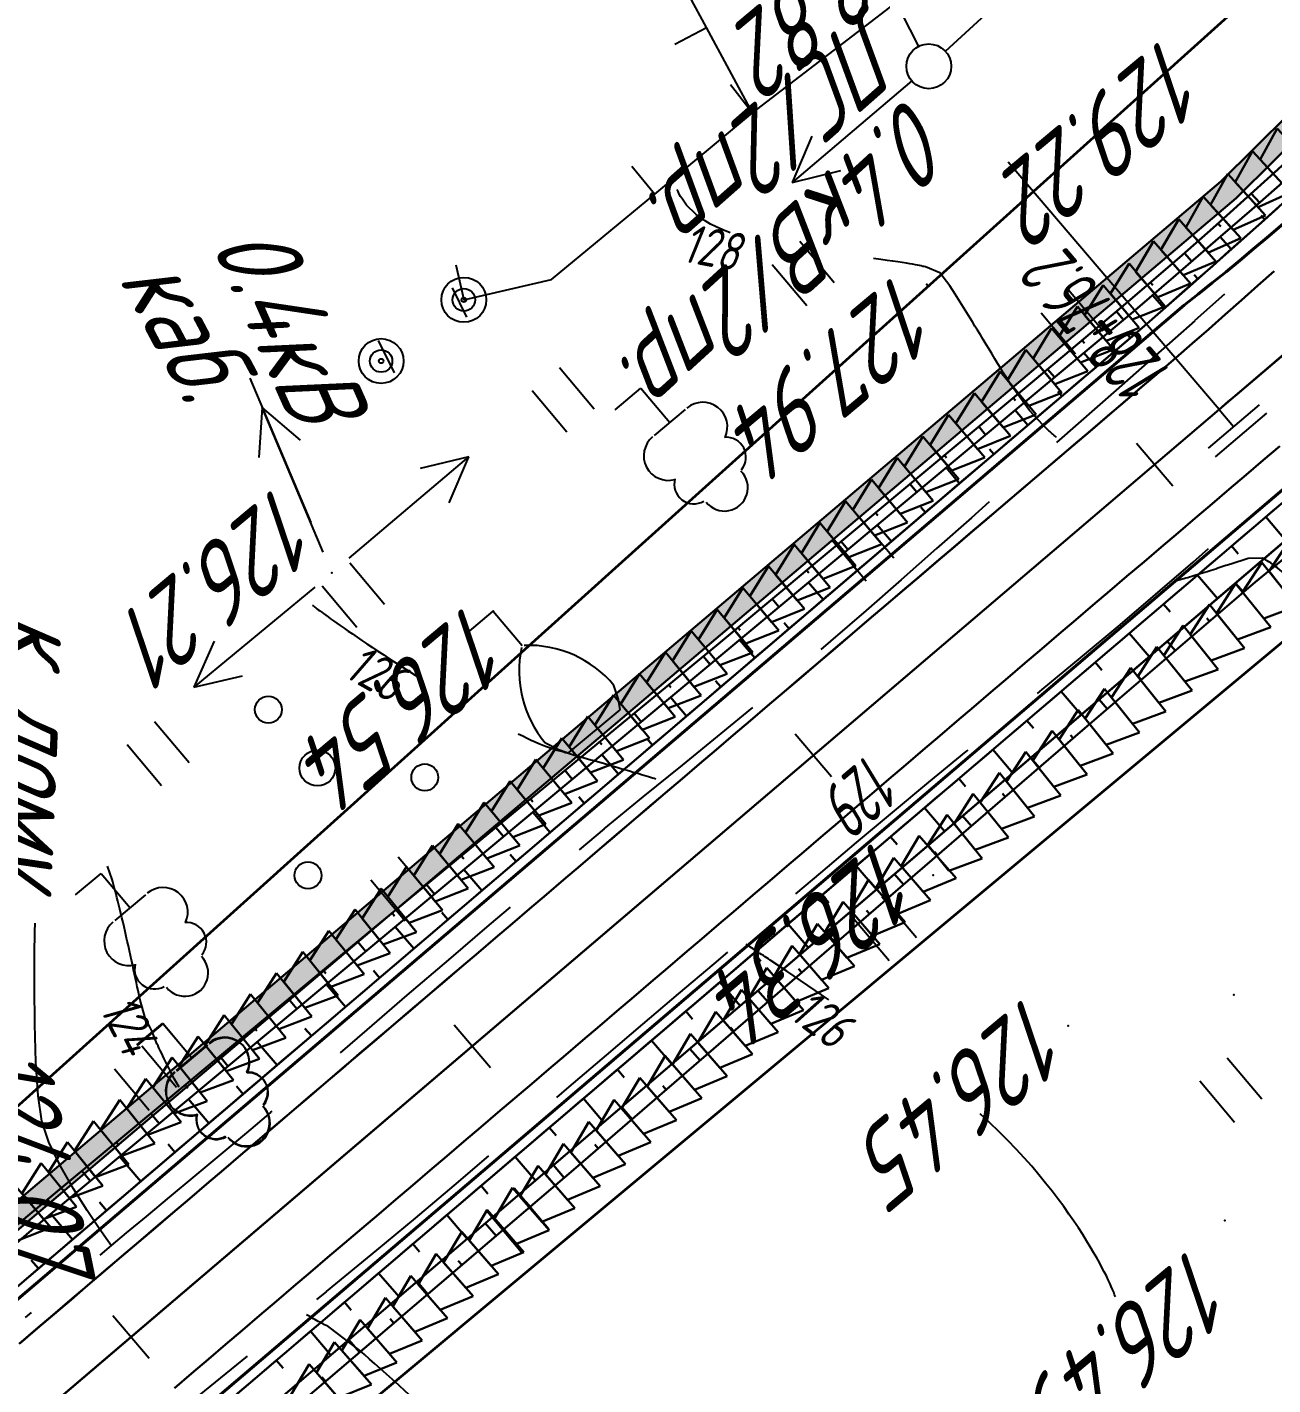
# Model space of a CAD drawing. Header units: millimetres. Extents: x -698 to 8131, y -704 to 4503.
# Drawn here: x 7897.4 to 7952.9, y -456.7 to -396.1 of the extents above; entities that cross this region are included whole.
import ezdxf

# ---------------------------------------------------------------- set-up
doc = ezdxf.new("R2010")
doc.units = ezdxf.units.MM
doc.linetypes.add('CONTI', pattern=[0])
for name, color, linetype, lineweight in [('10', 1, 'Continuous', 35), ('КОПИЯ_ОСЬ_13_ОТКОСЫ', 7, 'Continuous', 30), ('КОПИЯ_ОСЬ_ОТКОСЫ', 7, 'Continuous', 30), ('Огражд-перила', 1, 'ограждение2', 40), ('ОСЬ_ВЕРХ_ПОКРЫТИЯ_ГРАНИЦЫ_ПОЛОС', 7, 'Continuous', 30), ('ОСЬ_ВЕРХ_ПОКРЫТИЯ_ОСЬ', 1, 'Continuous', 30), ('Тротуар', 40, 'Continuous', 35)]:
    doc.layers.add(name, color=color, linetype=linetype, lineweight=lineweight)
for name, color, linetype in [('GOR_BDEFAULT', 212, 'CONTI'), ('NAD_MDEFAULT', 7, 'CONTI'), ('PI_OTDEFAULT', 172, 'CONTI'), ('PI_TTDEFAULT', 5, 'CONTI'), ('SIT_LDEFAULT', 7, 'CONTI'), ('USLZNDEFAULT', 7, 'CONTI'), ('канава', 7, 'Continuous'), ('ОСЬ_ВЕРХ_ПОКРЫТИЯ_ПИКЕТЫ', 1, 'Continuous'), ('ОСЬ_ВЕРХ_ПОКРЫТИЯ_РАЗБИВКА_КРИВ', 1, 'Continuous'), ('разметка', 7, 'Continuous')]:
    doc.layers.add(name, color=color, linetype=linetype)
doc.layers.get('КОПИЯ_ОСЬ_ОТКОСЫ').off()
doc.styles.add('eskd', font='isocpeui.ttf', dxfattribs={"width": 1.2})
doc.styles.add('SHRFT', font='isocpeui.ttf', dxfattribs={"width": 3.5})
doc.styles.get("Standard").update_dxf_attribs({"font": 'isocpeui.ttf'})
doc.linetypes.add('ограждение2', pattern='A,0.25,-0.1,[132,ltypeshp.shx,S=0.1,R=0,X=-0.1,Y=0],-0.1,1', length=1.45)

# ---------------------------------------------------------------- blocks, each defined once
blk = doc.blocks.new('BL_2011')
at = {"color": 0}
for p, q in [((0, 0), (0, 2.4)), ((1.6, 0), (1.6, 2.4))]:
    blk.add_line(p, q, dxfattribs=at)
blk = doc.blocks.new('BL_104')
at = {"color": 0}
for p, q in [((-0.9, 2), (0.9, 2)), ((0, 0), (0, 2)), ((1.5, 0), (0, 0))]:
    blk.add_line(p, q, dxfattribs=at)
for centre, radius, start, end in [((0, 5.8), 1.04, 358, 185), ((-0.94, 4.8), 0.88, 100, 235), ((0.94, 4.8), 0.88, 305, 80), ((-1, 3.1), 1.1, 115, 270), ((1, 3.1), 1.1, 270, 65)]:
    blk.add_arc(centre, radius, start, end, dxfattribs=at)
blk = doc.blocks.new('BL_172')
at = {"color": 0}
for centre, radius in [((0, 3.4), 0.6), ((0, 0), 0.8), ((-3.4, -3.4), 0.6), ((3.4, -3.4), 0.6)]:
    blk.add_circle(centre, radius, dxfattribs=at)
blk = doc.blocks.new('BL_107_1')
at = {"color": 0}
for p, q in [((-1.74, 6.6), (-1.5, 7)), ((-1.5, 7), (1.5, 7)), ((1.74, 6.6), (1.5, 7)), ((-1.98, 6), (-1.74, 6.6)), ((1.98, 6), (1.74, 6.6)), ((0, 0), (0, 2)), ((1.5, 0), (0, 0))]:
    blk.add_line(p, q, dxfattribs=at)
for centre, start, end in [((3, 6), 180, 232), ((-3, 6), 308, 0)]:
    blk.add_arc(centre, 5, start, end, dxfattribs=at)
blk = doc.blocks.new('BL_22')
at = {"color": 0}
for radius in [1, 0.5, 0.1]:
    blk.add_circle((0, 0), radius, dxfattribs=at)
blk = doc.blocks.new('BL_20')
at = {"color": 0}
blk.add_circle((0, 0), 1, dxfattribs=at)
blk = doc.blocks.new('6')
at = {"layer": 'канава', "color": 5, "linetype": 'Continuous', "lineweight": 30}
for p, q in [((-1.5, -1.25), (-1.5, 1.25)), ((0, 0.75), (-1.5, 1.25)), ((0, 0.75), (0, -0.75)), ((0, -0.75), (-1.5, -1.25))]:
    blk.add_line(p, q, dxfattribs=at)
blk = doc.blocks.new('*U54')
at = {"layer": 'КОПИЯ_ОСЬ_13_ОТКОСЫ'}
for points in [[(266.245, -653.094), (265.568, -653.84), (264.885, -654.58), (264.196, -655.315), (263.501, -656.045), (262.573, -657.002), (261.635, -657.951), (260.689, -658.89), (259.742, -659.815), (258.786, -660.732), (257.824, -661.641), (256.378, -662.982), (254.919, -664.309), (252.041, -666.856), (249.167, -669.33), (248.447, -669.941), (247.007, -671.155), (245.567, -672.36), (243.51, -674.071), (241.658, -675.606), (193.135, -717.03), (162.644, -742.92)], [(242.063, -676.08), (239.119, -678.485), (231.529, -684.996), (223.956, -691.527), (208.827, -704.608), (178.393, -730.565)], [(238.597, -678.932), (238.244, -678.52)], [(237.078, -680.233), (236.96, -680.096)], [(235.559, -681.535), (235.201, -681.118)], [(234.041, -682.837), (233.922, -682.698)], [(232.524, -684.141), (232.159, -683.715)], [(231.008, -685.445), (230.886, -685.303)], [(229.492, -686.75), (229.116, -686.313)], [(227.977, -688.055), (227.852, -687.91)], [(226.463, -689.362), (226.073, -688.91)], [(224.949, -690.669), (224.819, -690.518)], [(223.436, -691.977), (223.031, -691.508)], [(221.923, -693.285), (221.788, -693.129)], [(220.41, -694.593), (219.988, -694.105)], [(218.897, -695.901), (218.757, -695.738)], [(217.385, -697.209), (216.946, -696.702)], [(215.872, -698.517), (215.726, -698.348)], [(214.359, -699.825), (213.904, -699.299)], [(212.846, -701.133), (212.694, -700.958)], [(211.333, -702.442), (210.862, -701.897)], [(209.82, -703.75), (209.663, -703.568)], [(208.304, -705.054), (207.823, -704.491)], [(206.782, -706.352), (206.622, -706.164)], [(205.261, -707.65), (204.781, -707.088)], [(203.739, -708.948), (203.579, -708.76)], [(202.217, -710.246), (201.739, -709.685)], [(200.696, -711.543), (200.536, -711.357)], [(199.174, -712.841), (198.697, -712.282)], [(197.652, -714.139), (197.493, -713.953)]]:
    blk.add_lwpolyline(points, dxfattribs=at)
blk = doc.blocks.new('*U57')
at = {"layer": 'КОПИЯ_ОСЬ_13_ОТКОСЫ'}
for points in [[(279.252, -662.167), (276.655, -664.8), (273.974, -667.243), (271.244, -669.667), (269.864, -670.874), (268.476, -672.08), (266.476, -673.805), (264.66, -675.367), (215.653, -716.223), (165.16, -759.961)], [(278.076, -662.264), (276.186, -664.29), (273.552, -666.77), (270.867, -669.234), (269.508, -670.462), (268.14, -671.689), (266.764, -672.917), (264.343, -674.995), (261.433, -677.44), (246.075, -690.252), (230.647, -702.983), (215.275, -715.78), (199.992, -728.682)], [(269.845, -670.157), (270.215, -670.567)], [(268.358, -671.494), (268.481, -671.631)], [(266.866, -672.826), (267.19, -673.189)], [(265.35, -674.131), (265.456, -674.254)], [(263.828, -675.428), (264.14, -675.8)], [(262.297, -676.714), (262.401, -676.838)], [(260.763, -677.999), (261.067, -678.362)], [(259.228, -679.28), (259.329, -679.401)], [(257.692, -680.561), (257.994, -680.924)], [(256.156, -681.842), (256.257, -681.963)], [(254.62, -683.123), (254.922, -683.485)], [(253.085, -684.405), (253.185, -684.525)], [(251.549, -685.686), (251.85, -686.046)], [(250.013, -686.967), (250.113, -687.087)], [(248.477, -688.248), (248.777, -688.608)], [(246.942, -689.529), (247.042, -689.649)], [(245.403, -690.807), (245.703, -691.171)], [(243.86, -692.08), (243.96, -692.201)], [(242.318, -693.353), (242.631, -693.732)], [(240.775, -694.626), (240.879, -694.752)], [(239.232, -695.899), (239.558, -696.294)], [(237.69, -697.172), (237.798, -697.303)], [(236.147, -698.444), (236.486, -698.855)], [(234.604, -699.717), (234.717, -699.854)], [(233.062, -700.99), (233.414, -701.417)], [(231.519, -702.263), (231.636, -702.405)], [(229.979, -703.539), (230.343, -703.976)], [(228.442, -704.819), (228.563, -704.964)], [(226.905, -706.098), (227.271, -706.538)], [(225.368, -707.378), (225.49, -707.524)], [(223.831, -708.657), (224.198, -709.099)], [(222.293, -709.937), (222.416, -710.084)], [(220.756, -711.217), (221.126, -711.661)], [(219.219, -712.496), (219.342, -712.644)], [(217.682, -713.776), (218.054, -714.222)], [(216.145, -715.055), (216.269, -715.204)]]:
    blk.add_lwpolyline(points, dxfattribs=at)

msp = doc.modelspace()

# ---------------------------------------------------------------- hatches: boundary and pattern name
at = {"layer": 'Тротуар', "lineweight": 30, "ltscale": 7}
msp.add_hatch(color=256, dxfattribs=at).paths.add_polyline_path([(7979.639, -298.1), (7978.665, -298.325), (7983.589, -319.711), (7984.984, -331.282), (7984.279, -348.877), (7979.817, -365.583), (7965.964, -387.707), (7950.598, -402.987), (7894.383, -450.604), (7843.734, -494.517), (7844.701, -495.003), (7895.033, -451.364), (7951.274, -403.724), (7966.675, -388.456), (7980.744, -365.987), (7985.295, -348.95), (7985.986, -331.241), (7984.576, -319.538)])

# ---------------------------------------------------------------- linework, layer by layer
at = {"layer": '10'}
for points in [[(7777.275, -561.382), (7779.235, -563.922), (7804.995, -544.202), (7801.735, -540.062), (7827.925, -519.342), (7830.075, -522.142), (7880.365, -480.112), (7888.765, -477.362), (7981.265, -400.242), (7996.105, -379.532), (8005.275, -357.472), (8007.615, -334.042), (8006.055, -312.952), (7993.635, -264.502)], [(7801.735, -540.062), (7827.925, -519.342), (7830.075, -522.142), (7880.365, -480.112), (7888.765, -477.362), (7981.265, -400.242), (7996.105, -379.532), (8005.275, -357.472), (8007.615, -334.042), (8006.055, -312.952)], [(7979.805, -321.222), (7971.075, -330.472), (7975.975, -333.902), (7980.045, -344.882), (7974.835, -356.852), (7975.845, -360.712), (7964.925, -382.972), (7873.845, -465.012), (7802.365, -526.162)], [(7975.845, -360.712), (7964.925, -382.972), (7873.845, -465.012), (7802.365, -526.162), (7782.805, -543.732), (7781.165, -545.212), (7775.065, -553.902), (7772.415, -560.052), (7756.235, -553.832), (7709.585, -595.872), (7707.175, -597.812), (7721.345, -610.022), (7724.195, -606.932), (7731.065, -600.732), (7731.065, -600.732), (7773.955, -564.292), (7777.275, -561.382)]]:
    msp.add_lwpolyline(points, dxfattribs=at)
at = {"layer": 'GOR_BDEFAULT', "color": 212, "flags": 128}
for points, elevation in [([(7928.709, -405.27), (7928.389, -405.14), (7928.089, -405.01), (7927.829, -404.88), (7927.589, -404.74), (7927.379, -404.59), (7927.199, -404.45), (7927.039, -404.31), (7926.889, -404.17), (7926.769, -404.03), (7926.669, -403.9), (7926.579, -403.77), (7926.499, -403.65), (7926.439, -403.54), (7926.389, -403.43), (7926.339, -403.34)], 128), ([(7943.269, -414.4), (7943.239, -414.38), (7943.209, -414.35), (7943.169, -414.32), (7943.139, -414.29), (7943.099, -414.26), (7943.059, -414.22), (7943.019, -414.18), (7942.969, -414.14), (7942.929, -414.1), (7942.879, -414.06), (7942.839, -414.01), (7942.789, -413.97), (7942.749, -413.93), (7942.699, -413.88), (7942.649, -413.84), (7942.059, -413.2), (7941.239, -412.07), (7941.139, -411.9), (7941.029, -411.72), (7940.909, -411.53), (7940.779, -411.33), (7940.649, -411.12), (7940.519, -410.9), (7940.389, -410.68), (7940.259, -410.46), (7940.129, -410.25), (7939.999, -410.03), (7939.869, -409.82), (7939.749, -409.62), (7939.629, -409.43), (7939.519, -409.24), (7939.419, -409.08), (7938.749, -408), (7938.509, -407.63), (7938.069, -407.05), (7937.419, -406.79), (7937.359, -406.78), (7937.299, -406.77), (7937.229, -406.75), (7937.159, -406.73), (7937.069, -406.72), (7936.969, -406.7), (7936.849, -406.67), (7936.719, -406.65), (7936.569, -406.63), (7936.389, -406.6), (7936.189, -406.57), (7935.969, -406.54), (7935.709, -406.5), (7935.429, -406.46), (7935.109, -406.42)], 128), ([(7959.069, -425.46), (7958.659, -425.02), (7958.259, -424.6), (7957.859, -424.21), (7957.469, -423.83), (7957.099, -423.48), (7956.739, -423.15), (7956.379, -422.83), (7956.039, -422.54), (7955.719, -422.26), (7955.409, -422.01), (7955.109, -421.77), (7954.829, -421.54), (7954.569, -421.34), (7954.319, -421.15), (7954.099, -420.97), (7953.889, -420.81), (7953.709, -420.67), (7953.539, -420.54), (7953.379, -420.42), (7953.249, -420.32), (7953.119, -420.22), (7953.009, -420.14), (7952.909, -420.07), (7952.819, -420), (7952.739, -419.95), (7952.669, -419.9), (7952.609, -419.86), (7952.549, -419.83), (7952.489, -419.8), (7952.439, -419.78), (7951.809, -419.8), (7951.049, -420.05), (7950.979, -420.07), (7950.899, -420.1), (7950.819, -420.12), (7950.729, -420.15), (7950.639, -420.18), (7950.549, -420.21), (7950.459, -420.24), (7950.369, -420.27), (7950.269, -420.3), (7950.169, -420.33), (7950.069, -420.36), (7949.979, -420.39), (7949.879, -420.42), (7949.779, -420.46), (7949.679, -420.49), (7949.579, -420.52), (7949.479, -420.55), (7949.389, -420.58), (7949.299, -420.6), (7949.199, -420.63), (7949.119, -420.66), (7949.029, -420.68), (7948.949, -420.71), (7948.869, -420.73), (7948.789, -420.75), (7948.719, -420.77), (7948.659, -420.79), (7948.599, -420.81), (7948.539, -420.83), (7948.489, -420.84)], 128), ([(7910.079, -421.88), (7910.109, -421.9), (7910.139, -421.93), (7910.189, -421.97), (7910.229, -422), (7910.279, -422.04), (7910.339, -422.09), (7910.409, -422.14), (7910.489, -422.2), (7910.569, -422.26), (7910.669, -422.33), (7910.779, -422.41), (7910.889, -422.49), (7911.019, -422.59), (7911.159, -422.69), (7911.319, -422.79), (7911.489, -422.91), (7911.669, -423.04), (7911.859, -423.17), (7912.069, -423.31), (7912.279, -423.46), (7912.509, -423.61), (7912.749, -423.77), (7912.999, -423.94), (7913.259, -424.1), (7913.519, -424.28), (7913.799, -424.45), (7914.079, -424.63), (7914.359, -424.82), (7914.659, -425), (7914.959, -425.18)], 126), ([(7919.249, -427.62), (7919.459, -427.72), (7919.659, -427.82), (7919.839, -427.9), (7920.009, -427.98), (7920.169, -428.05), (7920.329, -428.11), (7920.469, -428.17), (7920.609, -428.22), (7920.739, -428.26), (7920.869, -428.31), (7920.999, -428.35), (7921.119, -428.38), (7921.249, -428.42), (7921.369, -428.46), (7921.499, -428.49), (7921.629, -428.53), (7921.769, -428.57), (7921.909, -428.61), (7922.049, -428.65), (7922.199, -428.69), (7922.349, -428.74), (7922.499, -428.78), (7922.649, -428.82), (7922.799, -428.86), (7922.949, -428.91), (7923.099, -428.95), (7923.249, -429), (7923.399, -429.04), (7923.549, -429.08), (7923.699, -429.13), (7923.839, -429.17), (7923.979, -429.21), (7924.119, -429.25), (7924.259, -429.29), (7924.389, -429.33), (7924.509, -429.37), (7924.639, -429.4), (7924.749, -429.44), (7924.859, -429.47), (7924.969, -429.5), (7925.069, -429.53), (7925.159, -429.56), (7925.249, -429.59), (7925.319, -429.61), (7925.389, -429.63)], 126), ([(7904.129, -443.39), (7904.029, -443.21), (7903.929, -443.04), (7903.839, -442.87), (7903.759, -442.71), (7903.679, -442.55), (7903.599, -442.4), (7903.529, -442.25), (7903.459, -442.12), (7903.399, -441.99), (7903.339, -441.86), (7903.279, -441.75), (7903.229, -441.64), (7903.189, -441.54), (7903.139, -441.45), (7903.109, -441.37), (7902.929, -440.91), (7902.879, -440.82), (7902.819, -440.7), (7902.729, -440.53), (7902.619, -440.3), (7902.399, -439.51), (7902.369, -439.38), (7902.339, -439.23), (7902.299, -439.08), (7902.259, -438.91), (7902.229, -438.73), (7902.189, -438.54), (7902.139, -438.35), (7902.099, -438.15), (7902.059, -437.94), (7902.009, -437.73), (7901.959, -437.52), (7901.919, -437.31), (7901.869, -437.09), (7901.819, -436.87), (7901.769, -436.66), (7901.719, -436.45), (7901.679, -436.24), (7901.629, -436.04), (7901.579, -435.84), (7901.529, -435.64), (7901.489, -435.45), (7901.439, -435.27), (7901.399, -435.09), (7901.359, -434.93), (7901.319, -434.77), (7901.279, -434.62), (7901.239, -434.48), (7901.209, -434.35), (7901.179, -434.23), (7901.149, -434.12), (7900.939, -433.53)], 124), ([(7933.109, -439.49), (7931.239, -438.22), (7930.489, -437.72), (7930.419, -437.67), (7930.339, -437.62), (7930.269, -437.57), (7930.189, -437.52), (7930.109, -437.47), (7930.029, -437.42), (7929.949, -437.36), (7929.879, -437.31), (7929.799, -437.26), (7929.729, -437.22), (7929.659, -437.17), (7929.589, -437.13), (7929.529, -437.08), (7929.479, -437.05), (7929.429, -437.01)], 126), ([(7945.899, -452.75), (7945.859, -452.65), (7945.819, -452.54), (7945.769, -452.42), (7945.709, -452.29), (7945.639, -452.14), (7945.569, -451.98), (7945.489, -451.81), (7945.399, -451.63), (7945.289, -451.43), (7945.179, -451.22), (7945.059, -451), (7944.919, -450.76), (7944.769, -450.51), (7944.609, -450.24), (7944.439, -449.97), (7944.249, -449.67), (7944.039, -449.37), (7943.819, -449.05), (7943.589, -448.72), (7943.339, -448.38), (7943.069, -448.03), (7942.779, -447.67), (7942.479, -447.3), (7942.159, -446.92), (7941.829, -446.54), (7941.469, -446.16), (7941.089, -445.77), (7940.699, -445.37), (7940.289, -444.98), (7939.859, -444.58)], 126), ([(7920.969, -463.15), (7919.439, -461.59), (7919.369, -461.52), (7919.299, -461.46), (7919.229, -461.39), (7919.149, -461.32), (7919.059, -461.25), (7918.969, -461.17), (7918.879, -461.1), (7918.789, -461.02), (7918.689, -460.94), (7918.599, -460.86), (7918.499, -460.78), (7918.399, -460.7), (7918.299, -460.62), (7918.199, -460.54), (7918.109, -460.46), (7918.009, -460.37), (7917.909, -460.29), (7917.819, -460.21), (7917.719, -460.12), (7917.609, -460.03), (7917.499, -459.93), (7917.389, -459.83), (7917.259, -459.72), (7917.129, -459.6), (7916.989, -459.47), (7916.839, -459.32), (7916.669, -459.17), (7916.489, -459.01), (7916.289, -458.83), (7916.069, -458.63), (7915.839, -458.42), (7915.589, -458.2), (7915.329, -457.96), (7915.059, -457.71), (7914.789, -457.46), (7914.499, -457.21), (7914.219, -456.95), (7913.929, -456.69), (7913.649, -456.44), (7913.379, -456.2), (7913.109, -455.96), (7912.859, -455.73), (7912.619, -455.52), (7912.399, -455.32), (7912.189, -455.14), (7910.819, -454.1), (7910.759, -454.06), (7910.689, -454.03), (7910.619, -453.99), (7910.549, -453.95), (7910.479, -453.92), (7910.409, -453.88), (7910.329, -453.84), (7910.259, -453.8), (7910.189, -453.76), (7910.119, -453.72), (7910.049, -453.68), (7909.989, -453.64), (7909.929, -453.61), (7909.869, -453.58), (7909.819, -453.55)], 124)]:
    msp.add_lwpolyline(points, dxfattribs=dict(at, elevation=elevation))
at = {"layer": 'PI_TTDEFAULT', "color": 5}
for p in [(7937.489, -407.58, 127.935), (7910.949, -420.44, 126.214), (7918.139, -422.15, 126.539), (7937.769, -433.93, 126.338), (7951.179, -439.27, 126.945), (7943.789, -440.65, 126.449), (7950.769, -449.34, 126.489)]:
    msp.add_point(p, dxfattribs=at)
at = {"layer": 'SIT_LDEFAULT', "color": 7}
for p, q in [((7937.119, -396.95), (7933.969, -390.7)), ((7927.649, -396.11), (7925.439, -392)), ((7938.309, -397.16), (7943.459, -392.43)), ((7929.709, -399.92), (7937.629, -393.82)), ((7926.239, -396.86), (7927.649, -396.11)), ((7929.699, -399.92), (7927.649, -396.11)), ((7936.809, -398.49), (7931.469, -403.02)), ((7928.729, -398.65), (7929.709, -399.92)), ((7925.349, -403.54), (7929.709, -399.92)), ((7932.349, -400.96), (7931.469, -403.02)), ((7924.329, -402.3), (7925.349, -403.54)), ((7931.469, -403.02), (7933.639, -402.49)), ((7920.739, -407.36), (7925.349, -403.54)), ((7916.469, -406.7), (7916.829, -408.26)), ((7916.829, -408.26), (7920.739, -407.36)), ((7916.309, -407.72), (7916.949, -409.04)), ((7950.759, -408), (7949.429, -409.18)), ((7949.439, -409.19), (7947.679, -410.74)), ((7913.009, -410.07), (7913.719, -411.52)), ((7947.679, -410.74), (7945.929, -412.29)), ((7907.279, -411.75), (7909.999, -418.2)), ((7945.929, -412.29), (7944.229, -413.78)), ((7907.839, -413.07), (7907.689, -415.3)), ((7910.559, -419.52), (7907.839, -413.07)), ((7909.539, -414.52), (7907.839, -413.07)), ((7944.229, -413.78), (7943.269, -414.63)), ((7911.709, -419.79), (7917.049, -415.26)), ((7917.049, -415.26), (7914.879, -415.79)), ((7916.169, -417.32), (7917.049, -415.26)), ((7940.269, -417.28), (7939.479, -417.98)), ((7939.479, -417.98), (7937.909, -419.36)), ((7937.909, -419.36), (7936.339, -420.75)), ((7949.359, -419.96), (7950.049, -419.36)), ((7947.679, -421.41), (7949.359, -419.96)), ((7936.339, -420.75), (7934.769, -422.12)), ((7910.179, -421.08), (7904.779, -425.54)), ((7946.019, -422.83), (7947.679, -421.41)), ((7934.769, -422.12), (7933.189, -423.49)), ((7944.329, -424.24), (7946.019, -422.83)), ((7905.689, -423.49), (7904.779, -425.54)), ((7933.189, -423.49), (7932.749, -423.86)), ((7942.629, -425.65), (7944.329, -424.24)), ((7904.779, -425.54), (7906.959, -425.03)), ((7942.419, -425.83), (7942.629, -425.65)), ((7929.699, -426.45), (7928.289, -427.61)), ((7928.289, -427.61), (7926.569, -429.03)), ((7937.569, -429.78), (7939.239, -428.42)), ((7939.239, -428.42), (7939.319, -428.36)), ((7926.569, -429.02), (7924.819, -430.44)), ((7935.949, -431.13), (7937.569, -429.78)), ((7924.819, -430.44), (7923.079, -431.86)), ((7934.349, -432.47), (7935.949, -431.13)), ((7923.089, -431.87), (7921.969, -432.8)), ((7932.759, -433.82), (7934.349, -432.47)), ((7931.639, -434.77), (7932.759, -433.82)), ((7918.899, -435.36), (7917.959, -436.15)), ((7897.699, -436.45), (7897.709, -436.07)), ((7917.959, -436.15), (7916.139, -437.71)), ((7897.679, -437.47), (7897.699, -436.45)), ((7927.989, -437.88), (7928.599, -437.36)), ((7897.679, -438.91), (7897.679, -437.47)), ((7916.139, -437.71), (7914.289, -439.29)), ((7926.399, -439.23), (7927.989, -437.88)), ((7897.689, -440.58), (7897.679, -438.91)), ((7914.289, -439.29), (7912.499, -440.83)), ((7924.809, -440.58), (7926.399, -439.23)), ((7897.739, -442.27), (7897.689, -440.58)), ((7912.499, -440.83), (7911.309, -441.86)), ((7923.189, -441.96), (7924.809, -440.58)), ((7921.529, -443.38), (7923.189, -441.96)), ((7897.839, -443.78), (7897.739, -442.27)), ((7920.979, -443.85), (7921.529, -443.38)), ((7897.999, -444.9), (7897.839, -443.78)), ((7908.209, -444.52), (7907.139, -445.42)), ((7908.269, -444.46), (7908.209, -444.51)), ((7898.319, -445.84), (7897.999, -444.9)), ((7898.819, -446.88), (7898.319, -445.84)), ((7907.139, -445.42), (7905.989, -446.38)), ((7905.989, -446.38), (7904.829, -447.35)), ((7916.399, -447.77), (7917.949, -446.45)), ((7899.419, -447.93), (7898.819, -446.88)), ((7904.829, -447.35), (7903.689, -448.3)), ((7900.029, -448.9), (7899.419, -447.93)), ((7914.669, -449.23), (7916.399, -447.77)), ((7903.689, -448.3), (7902.659, -449.16)), ((7900.569, -449.7), (7900.029, -448.9)), ((7902.659, -449.16), (7901.769, -449.89)), ((7912.949, -450.66), (7914.669, -449.23)), ((7900.949, -450.25), (7900.569, -449.7)), ((7901.769, -449.89), (7901.099, -450.45)), ((7901.099, -450.45), (7900.589, -450.88)), ((7901.099, -450.45), (7900.949, -450.25)), ((7910.699, -452.51), (7912.949, -450.66)), ((7910.279, -452.87), (7910.709, -452.52)), ((7897.529, -453.45), (7897.269, -453.67)), ((7904.089, -457.91), (7907.179, -455.39))]:
    msp.add_line(p, q, dxfattribs=at)
at = {"layer": 'КОПИЯ_ОСЬ_13_ОТКОСЫ'}
for points in [[(7961.36, -395.521), (7958.763, -398.155), (7956.082, -400.598), (7953.352, -403.021), (7951.972, -404.228), (7950.584, -405.434), (7948.585, -407.159), (7946.768, -408.721), (7897.761, -449.578), (7847.268, -493.316)], [(7962.504, -395.382), (7959.852, -397.967), (7957.189, -400.471), (7954.493, -402.936), (7953.812, -403.549), (7952.444, -404.775), (7951.068, -405.998), (7949.088, -407.749), (7947.289, -409.332), (7847.91, -494.068)], [(7979.249, -395.468), (7978.572, -396.215), (7977.89, -396.955), (7977.2, -397.69), (7976.506, -398.419), (7975.577, -399.377), (7974.64, -400.325), (7973.694, -401.265), (7972.746, -402.19), (7971.791, -403.107), (7970.828, -404.016), (7969.383, -405.357), (7967.924, -406.683), (7965.046, -409.231), (7962.172, -411.705), (7961.451, -412.316), (7960.012, -413.53), (7958.571, -414.735), (7956.515, -416.446), (7954.662, -417.98), (7906.14, -459.405), (7875.649, -485.294)], [(7976.902, -396.062), (7976.219, -396.788), (7975.53, -397.509), (7974.61, -398.456), (7973.681, -399.395), (7972.742, -400.325), (7971.801, -401.241), (7970.853, -402.149), (7969.898, -403.05), (7967.009, -405.696), (7964.145, -408.226), (7961.279, -410.686), (7960.562, -411.295), (7959.124, -412.504), (7957.687, -413.704), (7955.63, -415.41), (7953.777, -416.942), (7854.399, -501.677)], [(7952.557, -404.674), (7952.402, -404.5)], [(7951.063, -406.003), (7950.57, -405.446)], [(7949.564, -407.327), (7949.4, -407.141)], [(7948.064, -408.65), (7947.542, -408.056)], [(7946.552, -409.96), (7946.381, -409.759)], [(7945.031, -411.258), (7944.489, -410.621)], [(7943.509, -412.555), (7943.328, -412.343)], [(7941.987, -413.853), (7941.416, -413.183)], [(7940.465, -415.15), (7940.275, -414.927)], [(7938.943, -416.448), (7938.343, -415.744)], [(7937.422, -417.746), (7937.221, -417.511)], [(7952.6, -417.946), (7953.485, -418.985)], [(7935.9, -419.043), (7935.271, -418.306)], [(7951.077, -419.243), (7951.373, -419.59)], [(7934.378, -420.341), (7934.169, -420.095)], [(7932.856, -421.638), (7932.199, -420.867)], [(7949.556, -420.541), (7950.444, -421.582)], [(7948.034, -421.839), (7948.33, -422.186)], [(7931.334, -422.936), (7931.115, -422.679)], [(7929.812, -424.234), (7929.126, -423.429)], [(7946.512, -423.136), (7947.402, -424.179)], [(7944.99, -424.434), (7945.286, -424.781)], [(7928.29, -425.532), (7928.061, -425.263)], [(7943.468, -425.732), (7944.36, -426.777)], [(7926.768, -426.829), (7926.053, -425.991)], [(7941.946, -427.029), (7942.243, -427.377)], [(7925.247, -428.127), (7925.008, -427.847)], [(7923.724, -429.425), (7922.981, -428.553)], [(7940.425, -428.327), (7941.318, -429.374)], [(7938.902, -429.624), (7939.2, -429.973)], [(7922.203, -430.722), (7921.955, -430.431)], [(7920.68, -432.02), (7919.908, -431.114)], [(7937.381, -430.922), (7938.275, -431.971)], [(7935.859, -432.219), (7936.157, -432.569)], [(7919.159, -433.317), (7918.901, -433.015)], [(7917.637, -434.615), (7916.836, -433.676)], [(7934.337, -433.517), (7935.233, -434.568)], [(7932.815, -434.815), (7933.113, -435.165)], [(7916.115, -435.913), (7915.848, -435.599)], [(7931.293, -436.113), (7932.191, -437.165)], [(7914.593, -437.21), (7913.763, -436.237)], [(7929.772, -437.41), (7930.07, -437.761)], [(7913.071, -438.508), (7912.795, -438.183)], [(7911.549, -439.805), (7910.691, -438.799)], [(7928.249, -438.708), (7929.149, -439.762)], [(7926.728, -440.006), (7927.027, -440.357)], [(7910.028, -441.103), (7909.741, -440.767)], [(7908.505, -442.401), (7907.618, -441.36)], [(7925.205, -441.303), (7926.107, -442.359)], [(7923.684, -442.601), (7923.984, -442.953)], [(7906.984, -443.699), (7906.688, -443.351)], [(7905.462, -444.996), (7904.546, -443.922)], [(7922.162, -443.899), (7923.064, -444.956)], [(7920.64, -445.196), (7920.941, -445.549)], [(7903.94, -446.294), (7903.634, -445.936)], [(7902.419, -447.592), (7901.473, -446.483)], [(7919.118, -446.494), (7920.022, -447.553)], [(7917.596, -447.791), (7917.898, -448.145)], [(7900.896, -448.889), (7900.582, -448.52)], [(7899.375, -450.187), (7898.401, -449.045)], [(7916.074, -449.089), (7916.98, -450.151)], [(7914.553, -450.386), (7914.855, -450.74)], [(7897.852, -451.484), (7897.528, -451.104)], [(7913.03, -451.684), (7913.938, -452.748)], [(7911.509, -452.982), (7911.811, -453.337)], [(7909.986, -454.28), (7910.896, -455.345)], [(7908.465, -455.577), (7908.768, -455.932)]]:
    msp.add_lwpolyline(points, dxfattribs=at)
at = {"layer": 'Огражд-перила', "ltscale": 7}
for points in [[(7881.136, 29.571), (7889.948, 4.19), (7913.256, -61.731), (7925.12, -95.22), (7937.408, -132.073), (7946.537, -161.278), (7955.856, -192.011), (7965.009, -223.892), (7972.59, -252.107), (7978.544, -275.139), (7983.125, -293.303, -0.012488), (7988.401, -318.577, -0.040689), (7989.791, -335.391, -0.039762), (7988.26, -351.613, -0.056014), (7982.03, -370.267, -0.095933), (7948.961, -408.5), (7922.95, -430.67), (7891.218, -457.71), (7857.753, -486.276), (7849.63, -493.217, -0.45951), (7841.641, -492.508, -1.674407)], [(7798.485, -548.992), (7834.793, -517.912), (7871.794, -486.263), (7884.846, -475.113), (7899.267, -462.818), (7917.674, -447.136), (7946.85, -422.271), (7967.041, -405.078, 0.05108), (7982.068, -389.374, 0.079886), (7995.072, -365.674, 0.04301), (7998.693, -351.865, -0.532002), (8006.062, -347.552), (8006.062, -347.552)]]:
    msp.add_lwpolyline(points, format="xyb", dxfattribs=at)
at = {"layer": 'ОСЬ_ВЕРХ_ПОКРЫТИЯ_ГРАНИЦЫ_ПОЛОС'}
for points in [[(7953.117, -404.173), (7952.395, -404.818), (7951.671, -405.463), (7950.945, -406.108), (7950.217, -406.752), (7949.487, -407.396), (7948.756, -408.041), (7948.023, -408.686), (7947.289, -409.332), (7946.53, -409.979), (7945.772, -410.626), (7945.013, -411.273), (7944.254, -411.92), (7943.496, -412.566), (7942.737, -413.213), (7941.979, -413.86), (7941.22, -414.507), (7940.461, -415.154), (7939.703, -415.801), (7938.944, -416.447), (7938.185, -417.094), (7937.427, -417.741), (7936.668, -418.388), (7935.91, -419.035), (7935.151, -419.682), (7934.392, -420.328), (7933.634, -420.975), (7932.875, -421.622), (7932.116, -422.269), (7931.358, -422.916), (7930.599, -423.563), (7929.841, -424.209), (7929.082, -424.856), (7928.323, -425.503), (7927.565, -426.15), (7926.806, -426.797), (7926.048, -427.444), (7925.289, -428.091), (7924.53, -428.737), (7923.772, -429.384), (7923.013, -430.031), (7922.254, -430.678), (7921.496, -431.325), (7920.737, -431.972), (7919.979, -432.618), (7919.22, -433.265), (7918.461, -433.912), (7917.703, -434.559), (7916.944, -435.206), (7916.186, -435.853), (7915.427, -436.499), (7914.668, -437.146), (7913.91, -437.793), (7913.151, -438.44), (7912.392, -439.087), (7911.634, -439.734), (7910.875, -440.38), (7910.117, -441.027), (7909.358, -441.674), (7908.599, -442.321), (7907.841, -442.968), (7907.082, -443.615), (7906.323, -444.262), (7905.565, -444.908), (7904.806, -445.555), (7904.048, -446.202), (7903.289, -446.849), (7902.53, -447.496), (7901.772, -448.143), (7901.013, -448.789), (7900.255, -449.436), (7899.496, -450.083), (7898.737, -450.73), (7897.979, -451.377), (7897.22, -452.024)], [(7952.976, -406.979), (7952.248, -407.625), (7951.518, -408.271), (7950.786, -408.917), (7950.054, -409.562), (7949.321, -410.208), (7948.586, -410.854), (7947.828, -411.501), (7947.069, -412.148), (7946.311, -412.795), (7945.552, -413.441), (7944.793, -414.088), (7944.035, -414.735), (7943.276, -415.382), (7942.518, -416.029), (7941.759, -416.676), (7941, -417.322), (7940.242, -417.969), (7939.483, -418.616), (7938.724, -419.263), (7937.966, -419.91), (7937.207, -420.557), (7936.449, -421.203), (7935.69, -421.85), (7934.931, -422.497), (7934.173, -423.144), (7933.414, -423.791), (7932.656, -424.438), (7931.897, -425.085), (7931.138, -425.731), (7930.38, -426.378), (7929.621, -427.025), (7928.862, -427.672), (7928.104, -428.319), (7927.345, -428.966), (7926.587, -429.612), (7925.828, -430.259), (7925.069, -430.906), (7924.311, -431.553), (7923.552, -432.2), (7922.793, -432.847), (7922.035, -433.493), (7921.276, -434.14), (7920.518, -434.787), (7919.759, -435.434), (7919, -436.081), (7918.242, -436.728), (7917.483, -437.374), (7916.725, -438.021), (7915.966, -438.668), (7915.207, -439.315), (7914.449, -439.962), (7913.69, -440.609), (7912.931, -441.256), (7912.173, -441.902), (7911.414, -442.549), (7910.656, -443.196), (7909.897, -443.843), (7909.138, -444.49), (7908.38, -445.137), (7907.621, -445.783), (7906.863, -446.43), (7906.104, -447.077), (7905.345, -447.724), (7904.587, -448.371), (7903.828, -449.018), (7903.069, -449.664), (7902.311, -450.311), (7901.552, -450.958), (7900.794, -451.605), (7900.035, -452.252), (7899.276, -452.899), (7898.518, -453.545), (7897.759, -454.192), (7897, -454.839)], [(7897, -454.839), (7897.759, -454.192), (7898.518, -453.545), (7899.276, -452.899), (7900.035, -452.252), (7900.794, -451.605), (7901.552, -450.958), (7902.311, -450.311), (7903.069, -449.664), (7903.828, -449.018), (7904.587, -448.371), (7905.345, -447.724), (7906.104, -447.077), (7906.863, -446.43), (7907.621, -445.783), (7908.38, -445.137), (7909.138, -444.49), (7909.897, -443.843), (7910.656, -443.196), (7911.414, -442.549), (7912.173, -441.902), (7912.931, -441.256), (7913.69, -440.609), (7914.449, -439.962), (7915.207, -439.315), (7915.966, -438.668), (7916.725, -438.021), (7917.483, -437.374), (7918.242, -436.728), (7919, -436.081), (7919.759, -435.434), (7920.518, -434.787), (7921.276, -434.14), (7922.035, -433.493), (7922.793, -432.847), (7923.552, -432.2), (7924.311, -431.553), (7925.069, -430.906), (7925.828, -430.259), (7926.587, -429.612), (7927.345, -428.966), (7928.104, -428.319), (7928.862, -427.672), (7929.621, -427.025), (7930.38, -426.378), (7931.138, -425.731), (7931.897, -425.085), (7932.656, -424.438), (7933.414, -423.791), (7934.173, -423.144), (7934.931, -422.497), (7935.69, -421.85), (7936.449, -421.203), (7937.207, -420.557), (7937.966, -419.91), (7938.724, -419.263), (7939.483, -418.616), (7940.242, -417.969), (7941, -417.322), (7941.759, -416.676), (7942.518, -416.029), (7943.276, -415.382), (7944.035, -414.735), (7944.793, -414.088), (7945.552, -413.441), (7946.311, -412.795), (7947.069, -412.148), (7947.828, -411.501), (7948.586, -410.854), (7949.321, -410.208), (7950.054, -409.562), (7950.786, -408.917), (7951.518, -408.271), (7952.248, -407.625), (7952.976, -406.979)], [(7947.776, -411.545), (7947.019, -412.191), (7946.261, -412.837), (7945.504, -413.482), (7944.747, -414.128), (7943.989, -414.774), (7943.232, -415.42), (7942.475, -416.065), (7941.717, -416.711), (7940.96, -417.357), (7940.203, -418.002), (7939.445, -418.648), (7938.688, -419.294), (7937.931, -419.94), (7937.173, -420.585), (7936.416, -421.231), (7935.659, -421.877), (7934.902, -422.523), (7934.144, -423.168), (7933.387, -423.814), (7932.63, -424.46), (7931.872, -425.106), (7931.115, -425.751), (7930.358, -426.397), (7929.6, -427.043), (7928.843, -427.688), (7928.086, -428.334), (7927.328, -428.98), (7926.571, -429.626), (7925.814, -430.271), (7925.056, -430.917), (7924.299, -431.563), (7923.542, -432.209), (7922.784, -432.854), (7922.027, -433.5), (7921.27, -434.146), (7920.513, -434.791), (7919.755, -435.437), (7918.998, -436.083), (7918.241, -436.729), (7917.483, -437.374), (7916.726, -438.02), (7915.969, -438.666), (7915.211, -439.312), (7914.454, -439.957), (7913.697, -440.603), (7912.939, -441.249), (7912.182, -441.895), (7911.425, -442.54), (7910.667, -443.186), (7909.91, -443.832), (7909.153, -444.477), (7908.395, -445.123), (7907.638, -445.769), (7906.881, -446.415), (7906.123, -447.06), (7905.366, -447.706), (7904.609, -448.352), (7903.852, -448.998), (7903.094, -449.643), (7902.337, -450.289), (7901.58, -450.935), (7900.822, -451.58), (7900.065, -452.226), (7899.308, -452.872), (7898.55, -453.518), (7897.793, -454.163), (7897.036, -454.809)], [(7953.234, -414.796), (7952.479, -415.42), (7951.721, -416.067), (7950.962, -416.713), (7950.204, -417.36), (7949.445, -418.007), (7948.686, -418.654), (7947.928, -419.301), (7947.169, -419.948), (7946.41, -420.594), (7945.652, -421.241), (7944.893, -421.888), (7944.135, -422.535), (7943.376, -423.182), (7942.617, -423.829), (7941.859, -424.475), (7941.1, -425.122), (7940.342, -425.769), (7939.583, -426.416), (7938.824, -427.063), (7938.066, -427.71), (7937.307, -428.356), (7936.548, -429.003), (7935.79, -429.65), (7935.031, -430.297), (7934.273, -430.944), (7933.514, -431.591), (7932.755, -432.238), (7931.997, -432.884), (7931.238, -433.531), (7930.479, -434.178), (7929.721, -434.825), (7928.962, -435.472), (7928.204, -436.119), (7927.445, -436.765), (7926.686, -437.412), (7925.928, -438.059), (7925.169, -438.706), (7924.411, -439.353), (7923.652, -440), (7922.893, -440.646), (7922.135, -441.293), (7921.376, -441.94), (7920.617, -442.587), (7919.859, -443.234), (7919.1, -443.881), (7918.342, -444.527), (7917.583, -445.174), (7916.824, -445.821), (7916.066, -446.468), (7915.307, -447.115), (7914.549, -447.762), (7913.79, -448.409), (7913.031, -449.055), (7912.273, -449.702), (7911.514, -450.349), (7910.755, -450.996), (7909.997, -451.643), (7909.238, -452.29), (7908.48, -452.936), (7907.721, -453.583), (7906.962, -454.23), (7906.204, -454.877), (7905.445, -455.524), (7904.686, -456.171), (7903.928, -456.817)], [(7953.018, -417.588), (7952.26, -418.235), (7951.501, -418.882), (7950.743, -419.529), (7949.984, -420.176), (7949.225, -420.823), (7948.467, -421.469), (7947.708, -422.116), (7946.949, -422.763), (7946.191, -423.41), (7945.432, -424.057), (7944.674, -424.704), (7943.915, -425.35), (7943.156, -425.997), (7942.398, -426.644), (7941.639, -427.291), (7940.881, -427.938), (7940.122, -428.585), (7939.363, -429.232), (7938.605, -429.878), (7937.846, -430.525), (7937.087, -431.172), (7936.329, -431.819), (7935.57, -432.466), (7934.812, -433.113), (7934.053, -433.759), (7933.294, -434.406), (7932.536, -435.053), (7931.777, -435.7), (7931.019, -436.347), (7930.26, -436.994), (7929.501, -437.64), (7928.743, -438.287), (7927.984, -438.934), (7927.225, -439.581), (7926.467, -440.228), (7925.708, -440.875), (7924.95, -441.521), (7924.191, -442.168), (7923.432, -442.815), (7922.674, -443.462), (7921.915, -444.109), (7921.156, -444.756), (7920.398, -445.403), (7919.639, -446.049), (7918.881, -446.696), (7918.122, -447.343), (7917.363, -447.99), (7916.605, -448.637), (7915.846, -449.284), (7915.088, -449.93), (7914.329, -450.577), (7913.57, -451.224), (7912.812, -451.871), (7912.053, -452.518), (7911.294, -453.165), (7910.536, -453.811), (7909.777, -454.458), (7909.019, -455.105), (7908.26, -455.752), (7907.501, -456.399), (7906.743, -457.046)]]:
    msp.add_lwpolyline(points, dxfattribs=at)
at = {"layer": 'ОСЬ_ВЕРХ_ПОКРЫТИЯ_ОСЬ'}
msp.add_lwpolyline([(7969.361, -396.083), (7968.674, -396.779), (7967.983, -397.471), (7967.287, -398.159), (7966.587, -398.842), (7965.883, -399.521), (7965.175, -400.197), (7964.464, -400.868), (7963.749, -401.536), (7963.031, -402.201), (7962.31, -402.862), (7961.586, -403.52), (7960.86, -404.175), (7960.131, -404.828), (7959.4, -405.478), (7958.667, -406.126), (7957.932, -406.771), (7957.195, -407.415), (7956.457, -408.057), (7954.976, -409.336), (7953.492, -410.61), (7950.516, -413.151), (7950.516, -413.151), (7809.284, -533.574)], dxfattribs=at)
at = {"layer": 'ОСЬ_ВЕРХ_ПОКРЫТИЯ_ПИКЕТЫ'}
for p, q in [((7946.83, -414.651), (7948.452, -416.554)), ((7931.612, -427.628), (7933.234, -429.53)), ((7931.612, -427.628), (7933.234, -429.53)), ((7916.393, -440.604), (7918.015, -442.506)), ((7901.174, -453.58), (7902.796, -455.483))]:
    msp.add_line(p, q, dxfattribs=at)
at = {"layer": 'ОСЬ_ВЕРХ_ПОКРЫТИЯ_РАЗБИВКА_КРИВ'}
for p, q in [((7950.516, -413.151), (7941.108, -402.118)), ((7952.306, -412.939), (7950.024, -414.885)), ((7952.631, -413.319), (7950.348, -415.266)), ((7950.516, -413.151), (7951.165, -413.912))]:
    msp.add_line(p, q, dxfattribs=at)
at = {"layer": 'разметка', "lineweight": 30, "ltscale": 7}
msp.add_lwpolyline([(7993.777, -350.873, -0.102394), (7981.767, -380.992, -0.060709), (7963.031, -402.201, -0.010093), (7950.516, -413.151), (7912.469, -445.592), (7852.511, -496.716)], format="xyb", dxfattribs=at)
at = {"layer": 'Тротуар', "lineweight": 30, "ltscale": 7}
for points in [[(7843.734, -494.517), (7894.383, -450.604), (7950.598, -402.987), (7965.888, -387.828), (7979.817, -365.583), (7984.3, -348.8), (7984.984, -331.282), (7983.589, -319.711), (7978.665, -298.325)], [(7844.701, -495.003), (7895.033, -451.364), (7951.274, -403.724), (7966.675, -388.456), (7980.744, -365.987), (7985.295, -348.95), (7985.986, -331.241), (7984.576, -319.538), (7979.639, -298.1)]]:
    msp.add_lwpolyline(points, dxfattribs=at)

# ---------------------------------------------------------------- block references
at = {"layer": 'USLZNDEFAULT', "color": 7}
for name, p, rotation in [('BL_20', (7937.569, -397.84), 40), ('BL_2011', (7932.129, -408.53), 40), ('BL_22', (7916.829, -408.26), 40), ('BL_2011', (7944.119, -410.69), 40), ('BL_22', (7913.139, -410.99), 40), ('BL_2011', (7921.419, -414.16), 40), ('BL_104', (7924.729, -412.2), 220), ('BL_2011', (7934.782, -420.818), 40), ('BL_2011', (7912.059, -422.88), 40), ('BL_107_1', (7918.139, -422.15), 220), ('BL_172', (7910.299, -429.15), 40), ('BL_2011', (7903.349, -429.95), 40), ('BL_104', (7900.659, -433.85), 220), ('BL_2011', (7914.219, -435.99), 40), ('BL_2011', (7935.799, -437.76), 40), ('BL_104', (7903.399, -440.53), 220), ('BL_104', (7903.419, -440.56), 220), ('BL_2011', (7902.789, -444.43), 40), ('BL_2011', (7951.199, -444.96), 40), ('BL_2011', (7919.399, -450.76), 40)]:
    msp.add_blockref(name, p, dxfattribs=dict(at, rotation=rotation))
at = {"layer": 'КОПИЯ_ОСЬ_13_ОТКОСЫ'}
for name, p in [('*U57', (7682.108, 266.646)), ('*U54', (7713.005, 257.625))]:
    msp.add_blockref(name, p, dxfattribs=at)
at = {"layer": 'КОПИЯ_ОСЬ_ОТКОСЫ'}
for p, rotation in [((7952.853, -402.55), 222.6535956246889), ((7951.75, -403.567), 222.6535956246889), ((7950.644, -404.58), 222.4442939319572), ((7949.535, -405.59), 222.2872094263882), ((7948.418, -406.591), 221.1088627933754), ((7947.288, -407.577), 221.1088627933754), ((7946.153, -408.558), 219.9556806105013), ((7945.003, -409.521), 219.9556806105013), ((7943.853, -410.484), 219.9556806105013), ((7942.704, -411.449), 220.034423005994), ((7941.556, -412.414), 220.034423005994), ((7940.408, -413.379), 220.034423005994), ((7939.259, -414.343), 220.034423005994), ((7938.111, -415.308), 220.034423005994), ((7936.962, -416.273), 220.034423005994), ((7935.814, -417.238), 220.034423005994), ((7934.665, -418.203), 220.034423005994), ((7933.517, -419.168), 220.034423005994), ((7932.368, -420.133), 220.034423005994), ((7931.22, -421.098), 220.034423005994), ((7953.212, -420.962), 218.3119503992903), ((7930.071, -422.062), 220.034423005994), ((7952.038, -421.896), 218.7258622493906), ((7950.868, -422.834), 218.7258622493906), ((7928.923, -423.027), 220.034423005994), ((7927.772, -423.99), 219.6794003996534), ((7949.698, -423.772), 218.7258622493906), ((7948.528, -424.711), 218.7258622493906), ((7926.617, -424.947), 219.6794003996534), ((7925.463, -425.905), 219.6794003996534), ((7947.358, -425.649), 218.7258622493906), ((7924.309, -426.863), 219.6794003996534), ((7946.187, -426.588), 218.7258622493906), ((7945.017, -427.526), 218.7258622493906), ((7923.154, -427.82), 219.6794003996534), ((7922, -428.778), 219.6794003996534), ((7943.847, -428.464), 218.7258622493906), ((7942.677, -429.403), 218.7258622493906), ((7920.845, -429.736), 219.6794003996534), ((7919.691, -430.694), 219.6794003996534), ((7941.506, -430.341), 218.7258622493906), ((7940.336, -431.28), 218.7258622493906), ((7918.536, -431.651), 219.6794003996534), ((7917.382, -432.609), 219.6794003996534), ((7939.166, -432.218), 218.7258622493906), ((7937.996, -433.156), 218.7258622493906), ((7916.227, -433.567), 219.6794003996534), ((7936.831, -434.101), 220.8939195093261), ((7915.073, -434.525), 219.6794003996534), ((7913.919, -435.482), 219.6794003996534), ((7935.697, -435.083), 220.8939195093261), ((7934.563, -436.065), 220.8939195093261), ((7912.764, -436.44), 218.9662598367601), ((7911.597, -437.383), 218.9662598367601), ((7933.429, -437.047), 220.8939195093261), ((7932.296, -438.029), 220.8939195093261), ((7910.431, -438.326), 218.9662598367601), ((7909.265, -439.269), 218.9662598367601), ((7931.162, -439.011), 220.8939195093261), ((7908.099, -440.213), 218.9662598367601), ((7930.028, -439.993), 220.8939195093261), ((7928.894, -440.975), 220.8939195093261), ((7906.932, -441.156), 218.9662598367601), ((7905.766, -442.099), 218.9662598367601), ((7927.76, -441.957), 220.8939195093261), ((7904.6, -443.043), 218.9662598367601), ((7926.626, -442.939), 220.8939195093261), ((7903.433, -443.986), 218.9662598367601), ((7925.492, -443.921), 220.8939195093261), ((7902.267, -444.929), 218.9662598367601), ((7924.358, -444.903), 220.8939195093261), ((7901.101, -445.872), 218.9662598367601), ((7923.224, -445.885), 220.8939195093261), ((7899.935, -446.816), 218.9662598367601), ((7922.091, -446.867), 220.8939195093261), ((7898.768, -447.759), 218.9662598367601), ((7920.957, -447.849), 220.8939195093261), ((7897.602, -448.702), 218.9662598367601), ((7919.823, -448.831), 220.8939195093261), ((7896.452, -449.666), 220.3781940285492), ((7918.689, -449.813), 220.8939195093261), ((7917.555, -450.795), 220.8939195093261), ((7916.421, -451.777), 220.8939195093261), ((7915.287, -452.759), 220.8939195093261), ((7914.153, -453.741), 220.8939195093261), ((7913.019, -454.723), 220.8939195093261), ((7911.886, -455.705), 220.8939195093261), ((7910.752, -456.687), 220.8939195093261), ((7909.618, -457.669), 220.8939195093261)]:
    msp.add_blockref('6', p, dxfattribs=dict(at, rotation=rotation))

# ---------------------------------------------------------------- texts
at = {"layer": 'GOR_BDEFAULT', "color": 212, "style": 'SHRFT', "width": 0.75}
for s, rotation, p in [('128', 349.35341, (7926.511, -406.538, 128)), ('126', 330.43206, (7911.427, -425.046, 126)), ('124', 297.05068, (7900.57, -439.902, 124)), ('126', 323.06911, (7931.293, -440.276, 126))]:
    msp.add_text(s, height=1.7223, rotation=rotation, dxfattribs=at).set_placement(p)
at = {"layer": 'NAD_MDEFAULT', "color": 7, "style": 'eskd', "oblique": 10, "width": 0.8}
for s, rotation, p in [('ЛС/2пр.', 221.47936, (7934.83, -394.944)), ('0.4кВ/2пр.', 222.47702, (7936.892, -398.953)), ('0.4кВ', 294, (7905.495, -405.659)), ('каб.', 298, (7901.388, -407.27)), ('к дому', 267.87119, (7896.458, -422.149))]:
    msp.add_text(s, height=3.5, rotation=rotation, dxfattribs=at).set_placement(p)
at = {"layer": 'PI_OTDEFAULT', "color": 172, "style": 'eskd', "oblique": 10, "width": 0.8}
for s, rotation, p in [('128.82', 220, (7936.626, -389.482)), ('129.22', 220, (7948.34, -396.269)), ('127.94', 220, (7936.416, -406.803)), ('126.21', 220, (7908.776, -416.274)), ('126.54', 220, (7917.299, -421.54)), ('126.34', 220, (7935.556, -432.03)), ('126.45', 220, (7942.25, -439.012)), ('124.07', 281.73095, (7894.718, -441.721)), ('126.49', 220, (7949.566, -450.27))]:
    msp.add_text(s, height=3.5, rotation=rotation, dxfattribs=at).set_placement(p)
at = {"layer": 'ОСЬ_ВЕРХ_ПОКРЫТИЯ_ПИКЕТЫ', "width": 0.6}
msp.add_text('129', height=2.5, rotation=220.45277, dxfattribs=at).set_placement((7934.918, -428.423))
at = {"layer": 'ОСЬ_ВЕРХ_ПОКРЫТИЯ_РАЗБИВКА_КРИВ', "width": 0.6}
msp.add_text('128+76.2', height=2.5, rotation=130.45277, dxfattribs=at).set_placement((7948.514, -411.573))

doc.saveas('drawing.dxf')
